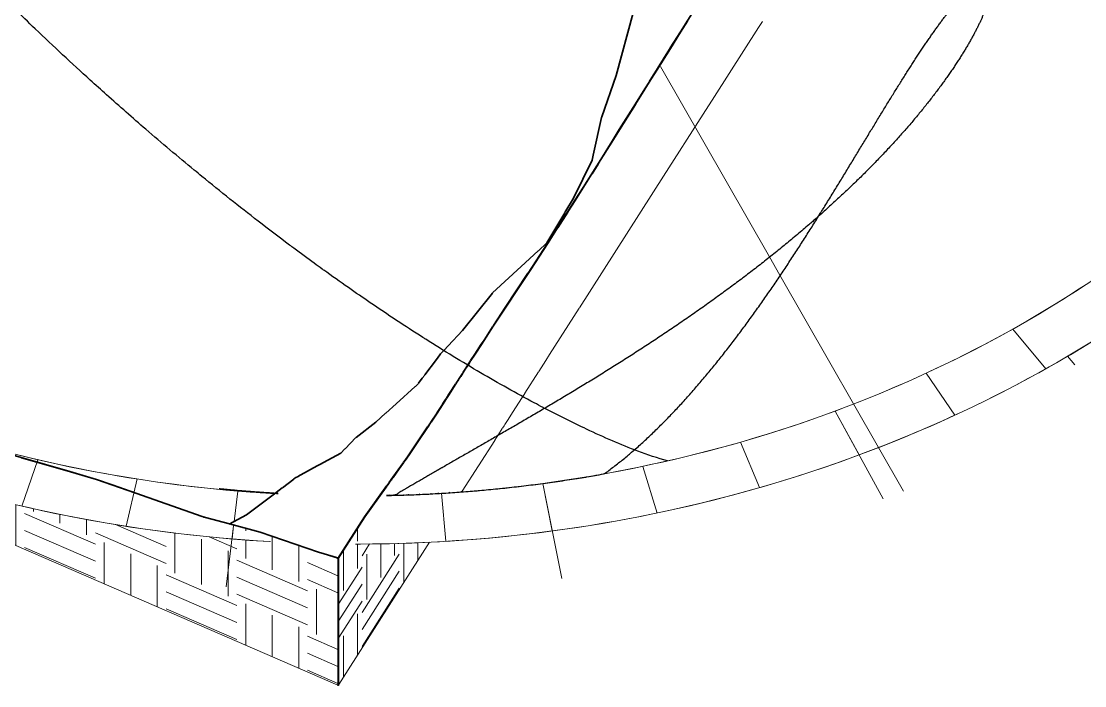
# Model space of a CAD drawing. Header units: millimetres. Extents: x -35445 to 232153, y -57203 to 42724.
# Drawn here: x 168099 to 210324, y -46534 to -20155 of the extents above; entities that cross this region are included whole.
import ezdxf

# ---------------------------------------------------------------- set-up
doc = ezdxf.new("R2010")
doc.units = ezdxf.units.MM
doc.layers.add('C-TOPO', color=7, linetype='Continuous', lineweight=9)
doc.layers.add('C-TOPO-MAJR', color=7, linetype='Continuous', lineweight=50)

msp = doc.modelspace()

# ---------------------------------------------------------------- hatches: boundary and pattern name
at = {"layer": 'C-TOPO'}
h = msp.add_hatch(dxfattribs=at)
h.set_pattern_fill('FP_8', color=256, style=0, pattern_type=2)
h.set_pattern_definition([(57.425, (181628.4, -12577.8), (1478.838, 4114.31), [2746.7, -2746.7]), (57.425, (181628.4, -11902.9), (1478.838, 4114.31), [2746.7, -2746.7]), (57.425, (181628.4, -11228), (1478.838, 4114.31), [2746.7, -2746.7]), (90, (181813.3, -10713.7), (-1478.825, -514.913), [1799.7, -1799.7]), (90, (182367.9, -9845.7), (-1478.825, -514.913), [1799.7, -1799.7]), (90, (182922.4, -8977.7), (-1478.825, -514.913), [1799.7, -1799.7])])
h.paths.add_polyline_path([(180674, -46534), (180685, -46509), (180685, -41480), (180674, -41483), (180674, -46527)], flags=0)
h.paths.add_polyline_path([(180705, -46487), (184314, -40837), (183539, -40871), (182507, -40900), (181553, -40911), (181370, -40911), (182600, -38985), (183513, -38958), (184532, -38910), (185523, -38845), (185593, -38836), (185608, -38813), (184878, -38865), (184073, -38910), (183260, -38941), (182599, -38955), (182615, -38626), (181723, -39881), (180705, -41466), (180705, -46476)], flags=0)
h.paths.add_polyline_path([(200692, -15204), (209721, -1072), (209721, 5242), (207690, 1796), (207034, 666), (206328, -550), (205144, -2539), (204318, -4036), (203905, -4762), (203358, -5686), (201217, -9177), (200583, -10238), (199877, -11416), (199875, -11417), (199875, -11429), (198442, -13815), (199173, -14284), (199976, -14781), (200681, -15197)], flags=0)
h = msp.add_hatch(dxfattribs=at)
h.set_pattern_fill('FP_7', color=256, style=0, pattern_type=2)
h.set_pattern_definition([(336.557, (173848, -11090.4), (2809.575, 581.39), [3062.35, -3062.35]), (336.557, (173848, -10415.5), (2809.575, 581.39), [3062.35, -3062.35]), (336.557, (173848, -9740.6), (2809.575, 581.39), [3062.35, -3062.35]), (90, (174199.1, -9668), (-2809.57, 3018), [1799.7, -1799.7]), (90, (175252.7, -10124.8), (-2809.57, 3018), [1799.7, -1799.7]), (90, (176306.3, -10581.7), (-2809.57, 3018), [1799.7, -1799.7])])
h.paths.add_polyline_path([(180705, -46527), (180705, -41466), (180694, -41483), (180685, -41483), (180685, -46518)], flags=0)
h.paths.add_polyline_path([(180674, -46513), (180674, -41477), (179897, -41247), (177568, -40455), (176476, -40159), (177990, -40815), (176976, -40748), (175960, -40664), (174947, -40562), (173937, -40443), (172853, -40295), (171900, -40147), (170927, -39981), (169903, -39786), (168943, -39586), (167959, -39364), (166981, -39124), (166009, -38867), (165044, -38594), (164074, -38301), (163105, -37988), (162193, -37676), (161259, -37337), (160333, -36982), (159417, -36611), (158474, -36209), (157614, -35823), (156728, -35406), (155838, -34965), (154989, -34526), (154137, -34063), (153296, -33586), (152468, -33095), (151653, -32589), (150850, -32070), (150052, -31530), (149286, -30990), (148524, -30430), (147777, -29857), (147686, -29784), (146831, -29468), (144759, -28632), (143733, -28238), (142272, -27669), (141272, -27235), (141059, -27180), (140310, -26883), (139380, -26518), (138747, -26339), (138398, -26255), (138013, -26172), (138013, -28014), (179894, -46175)], flags=0)
h.paths.add_polyline_path([(165472, -36689), (163105, -35802), (159947, -34607), (158745, -34092), (158466, -33978), (157928, -33769), (158745, -34154), (159599, -34536), (160535, -34934), (161368, -35270), (162216, -35595), (163105, -35918), (164003, -36225), (164908, -36517), (165381, -36662)], flags=0)

# ---------------------------------------------------------------- linework, layer by layer
at = {"color": 254, "lineweight": 9}
msp.add_line((197802, -29502), (193483, -21953), dxfattribs=at)
at = {"color": 9, "lineweight": 9}
msp.add_line((198224, -30239), (197802, -29502), dxfattribs=at)
at = {"color": 252, "lineweight": 9}
for p, q in [((203128, -38808), (198224, -30239)), ((207472, -32373), (208778, -33953)), ((204029, -34128), (205162, -35796)), ((201366, -37372), (200413, -35628)), ((200413, -35628), (201366, -37372)), ((200413, -35628), (202318, -39115)), ((196652, -36864), (197417, -38669)), ((168753, -37562), (168123, -39402)), ((192775, -37825), (193346, -39678)), ((172694, -38327), (172261, -40205)), ((176553, -40011), (176701, -38806)), ((176701, -38806), (176553, -40011)), ((176701, -38806), (176553, -40011)), ((189183, -40390), (188811, -38503)), ((188811, -38503), (189183, -40390)), ((188811, -38503), (189556, -42277)), ((184790, -38895), (184961, -40801)), ((176532, -40183), (176235, -42610)), ((176468, -40708), (176532, -40183)), ((176532, -40183), (176468, -40708))]:
    msp.add_line(p, q, dxfattribs=at)
at = {"color": 27, "lineweight": 9}
msp.add_line((209644, -33456), (209931, -33788), dxfattribs=at)
at = {"color": 252, "lineweight": 9}
for points in [[(210339, -30629, 0), (209957, -30878, 0), (209573, -31123, 0), (209186, -31365, 0), (208795, -31603, 0), (208402, -31838, 0), (208005, -32070, 0), (207606, -32298, 0), (207204, -32522, 0), (206798, -32744, 0), (206391, -32961, 0), (205980, -33176, 0), (205567, -33386, 0), (205151, -33593, 0), (204732, -33797, 0), (204311, -33996, 0), (203887, -34193, 0), (203461, -34385, 0), (203033, -34574, 0), (202602, -34759, 0), (202168, -34941, 0), (201733, -35118, 0), (201295, -35292, 0), (200855, -35462, 0), (200413, -35628, 0)], [(201366, -37372, 0), (201830, -37197, 0), (202292, -37018, 0), (202751, -36836, 0), (203209, -36649, 0), (203664, -36459, 0), (204116, -36264, 0), (204566, -36066, 0), (205014, -35864, 0), (205458, -35658, 0), (205901, -35448, 0), (206340, -35235, 0), (206777, -35017, 0), (207211, -34796, 0), (207642, -34571, 0), (208070, -34343, 0), (208496, -34110, 0), (208918, -33874, 0), (209337, -33635, 0), (209754, -33392, 0), (210167, -33145, 0), (210577, -32895, 0)], [(200413, -35628, 0), (199969, -35791, 0), (199522, -35950, 0), (199074, -36104, 0), (198624, -36255, 0), (198172, -36402, 0), (197718, -36545, 0), (197262, -36684, 0), (196805, -36820, 0), (196346, -36951, 0), (195885, -37078, 0), (195423, -37202, 0), (194959, -37321, 0), (194493, -37436, 0), (194026, -37548, 0), (193558, -37655, 0), (193089, -37758, 0), (192618, -37857, 0), (192146, -37952, 0), (191672, -38043, 0), (191198, -38130, 0), (190722, -38213, 0), (190246, -38292, 0), (189768, -38366, 0), (189290, -38437, 0), (188811, -38503, 0)], [(176701, -38806, 0), (176217, -38764, 0), (175735, -38718, 0), (175253, -38667, 0), (174771, -38612, 0), (174290, -38553, 0), (173810, -38490, 0), (173331, -38423, 0), (172853, -38352, 0), (172376, -38276, 0), (171900, -38197, 0), (171424, -38113, 0), (170950, -38025, 0), (170477, -37934, 0), (170005, -37838, 0), (169535, -37738, 0), (169065, -37634, 0), (168597, -37526, 0), (168131, -37413, 0), (167666, -37297, 0)], [(189183, -40390, 0), (189687, -40321, 0), (190189, -40247, 0), (190690, -40168, 0), (191191, -40086, 0), (191690, -39999, 0), (192188, -39907, 0), (192685, -39812, 0), (193181, -39712, 0), (193675, -39608, 0), (194168, -39499, 0), (194660, -39387, 0), (195150, -39270, 0), (195639, -39149, 0), (196126, -39023, 0), (196611, -38894, 0), (197095, -38760, 0), (197577, -38622, 0), (198058, -38480, 0), (198536, -38334, 0), (199013, -38184, 0), (199487, -38030, 0), (199960, -37871, 0), (200431, -37709, 0), (200899, -37542, 0), (201366, -37372, 0)], [(178153, -38908, 0), (177669, -38878, 0), (177185, -38844, 0), (176701, -38806, 0)], [(188811, -38503, 0), (188331, -38566, 0), (187850, -38624, 0), (187368, -38678, 0), (186886, -38727, 0), (186403, -38773, 0), (185920, -38814, 0), (185436, -38852, 0), (184951, -38885, 0), (184467, -38914, 0), (183982, -38938, 0), (183496, -38959, 0), (183011, -38975, 0), (182600, -38986, 0)], [(167959, -39364, 0), (168451, -39477, 0), (168943, -39586, 0), (169437, -39691, 0), (169933, -39792, 0), (170430, -39888, 0), (170927, -39981, 0), (171427, -40068, 0), (171927, -40152, 0), (172428, -40231, 0), (172930, -40306, 0), (173433, -40377, 0), (173937, -40443, 0), (174442, -40505, 0), (174947, -40562, 0), (175453, -40615, 0), (175960, -40664, 0), (176468, -40708, 0)], [(181370, -40911, 0), (181563, -40911, 0), (182073, -40907, 0), (182583, -40898, 0), (183093, -40886, 0), (183603, -40869, 0), (184113, -40847, 0), (184622, -40821, 0), (185131, -40791, 0), (185640, -40756, 0), (186148, -40717, 0), (186655, -40673, 0), (187162, -40625, 0), (187669, -40573, 0), (188174, -40517, 0), (188679, -40456, 0), (189183, -40390, 0)], [(176468, -40708, 0), (176976, -40748, 0), (177484, -40784, 0), (177993, -40815, 0)]]:
    msp.add_polyline3d(points, dxfattribs=at)
for start_param, end_param in [(2.581735, 4.642749), (4.712728, 6.444451)]:
    msp.add_ellipse((181359, -765), major_axis=(48731, 0), ratio=0.823831, start_param=start_param, end_param=end_param, dxfattribs=at)
at = {"color": 27, "lineweight": 9}
for start_param, end_param in [(2.816092, 4.643481), (4.739247, 6.444451)]:
    msp.add_ellipse((181359, -765), major_axis=(46411, 0), ratio=0.823831, start_param=start_param, end_param=end_param, dxfattribs=at)
at = {"color": 40, "lineweight": 25}
for points, knots in [([(206495, -18513), (206499, -18517), (206512, -18527), (206530, -18548), (206548, -18576), (206563, -18610), (206575, -18647), (206583, -18690), (206589, -18737), (206592, -18788), (206591, -18844), (206587, -18905), (206579, -18969), (206569, -19038), (206555, -19112), (206537, -19189), (206516, -19271), (206492, -19357), (206464, -19447), (206433, -19540), (206397, -19638), (206359, -19740), (206316, -19845), (206270, -19954), (206221, -20067), (206167, -20184), (206110, -20303), (206049, -20427), (205984, -20554), (205915, -20684), (205842, -20817), (205766, -20953), (205686, -21093), (205601, -21235), (205513, -21380), (205421, -21529), (205325, -21679), (205225, -21833), (205121, -21989), (205014, -22148), (204902, -22309), (204786, -22472), (204667, -22638), (204543, -22805), (204416, -22975), (204284, -23147), (204149, -23321), (204010, -23496), (203867, -23673), (203720, -23852), (203570, -24033), (203415, -24215), (203257, -24398), (203095, -24583), (202930, -24768), (202760, -24955), (202587, -25144), (202411, -25332), (202231, -25522), (202048, -25713), (201861, -25905), (201670, -26097), (201477, -26289), (201280, -26483), (201080, -26676), (200876, -26870), (200670, -27065), (200460, -27259), (200248, -27453), (200032, -27648), (199856, -27805), (199752, -27897), (199721, -27924)], [0.472322, 0.472322, 0.472322, 0.472322, 0.4739726, 0.4767123, 0.4794521, 0.4821918, 0.4849315, 0.4876712, 0.490411, 0.4931507, 0.4958904, 0.4986301, 0.5013699, 0.5041096, 0.5068493, 0.509589, 0.5123288, 0.5150685, 0.5178082, 0.5205479, 0.5232877, 0.5260274, 0.5287671, 0.5315068, 0.5342466, 0.5369863, 0.539726, 0.5424658, 0.5452055, 0.5479452, 0.5506849, 0.5534247, 0.5561644, 0.5589041, 0.5616438, 0.5643836, 0.5671233, 0.569863, 0.5726027, 0.5753425, 0.5780822, 0.5808219, 0.5835616, 0.5863014, 0.5890411, 0.5917808, 0.5945205, 0.5972603, 0.6, 0.6027397, 0.6054795, 0.6082192, 0.6109589, 0.6136986, 0.6164384, 0.6191781, 0.6219178, 0.6246575, 0.6273973, 0.630137, 0.6328767, 0.6356164, 0.6383562, 0.6410959, 0.6438356, 0.6465753, 0.6493151, 0.6520548, 0.6547945, 0.6575342, 0.660274, 0.6614211, 0.6614211, 0.6614211, 0.6614211]), ([(199936, -27607), (199936, -27607), (199985, -27529), (200081, -27373), (200224, -27141), (200366, -26910), (200507, -26680), (200647, -26452), (200785, -26225), (200922, -25999), (201058, -25775), (201193, -25553), (201327, -25333), (201459, -25114), (201590, -24898), (201720, -24683), (201848, -24471), (201976, -24261), (202102, -24054), (202227, -23849), (202350, -23647), (202473, -23448), (202594, -23251), (202713, -23057), (202832, -22867), (202949, -22679), (203064, -22494), (203179, -22313), (203292, -22135), (203403, -21961), (203514, -21790), (203622, -21623), (203730, -21459), (203836, -21299), (203940, -21143), (204043, -20991), (204144, -20843), (204244, -20699), (204343, -20559), (204439, -20423), (204534, -20291), (204628, -20164), (204719, -20041), (204809, -19922), (204898, -19808), (204984, -19698), (205069, -19593), (205151, -19492), (205232, -19396), (205311, -19304), (205388, -19217), (205464, -19135), (205537, -19058), (205608, -18985), (205676, -18917), (205743, -18854), (205808, -18796), (205870, -18743), (205930, -18694), (205988, -18651), (206043, -18612), (206096, -18578), (206147, -18549), (206195, -18524), (206241, -18505), (206284, -18491), (206324, -18481), (206358, -18477), (206378, -18476), (206385, -18476)], [0.2821857, 0.2821857, 0.2821857, 0.2821857, 0.2821918, 0.2849315, 0.2876712, 0.290411, 0.2931507, 0.2958904, 0.2986301, 0.3013699, 0.3041096, 0.3068493, 0.309589, 0.3123288, 0.3150685, 0.3178082, 0.3205479, 0.3232877, 0.3260274, 0.3287671, 0.3315068, 0.3342466, 0.3369863, 0.339726, 0.3424658, 0.3452055, 0.3479452, 0.3506849, 0.3534247, 0.3561644, 0.3589041, 0.3616438, 0.3643836, 0.3671233, 0.369863, 0.3726027, 0.3753425, 0.3780822, 0.3808219, 0.3835616, 0.3863014, 0.3890411, 0.3917808, 0.3945205, 0.3972603, 0.4, 0.4027397, 0.4054795, 0.4082192, 0.4109589, 0.4136986, 0.4164384, 0.4191781, 0.4219178, 0.4246575, 0.4273973, 0.430137, 0.4328767, 0.4356164, 0.4383562, 0.4410959, 0.4438356, 0.4465753, 0.4493151, 0.4520548, 0.4547945, 0.4575342, 0.460274, 0.4621466, 0.4621466, 0.4621466, 0.4621466]), ([(171484, -23073), (171268, -22879), (170318, -22023), (168810, -20618), (167535, -19377), (166981, -18827)], [0.23026462, 0.23026462, 0.23026462, 0.23026462, 0.23686208, 0.25921941, 0.27665487, 0.27665487, 0.27665487, 0.27665487]), ([(171484, -23073), (171268, -22879), (170318, -22023), (168810, -20618), (167535, -19377), (166981, -18827)], [0.23026462, 0.23026462, 0.23026462, 0.23026462, 0.23686208, 0.25921941, 0.27665487, 0.27665487, 0.27665487, 0.27665487]), ([(192443, -37171), (192507, -37115), (192634, -37003), (192825, -36830), (193015, -36653), (193204, -36473), (193392, -36290), (193580, -36103), (193767, -35913), (193953, -35719), (194138, -35523), (194322, -35324), (194506, -35123), (194688, -34918), (194869, -34711), (195050, -34502), (195229, -34290), (195407, -34076), (195585, -33860), (195761, -33642), (195936, -33422), (196110, -33200), (196283, -32977), (196455, -32752), (196625, -32525), (196795, -32297), (196963, -32068), (197130, -31838), (197296, -31606), (197461, -31374), (197625, -31140), (197787, -30906), (197949, -30671), (198109, -30436), (198268, -30200), (198425, -29964), (198582, -29727), (198737, -29491), (198891, -29254), (199044, -29018), (199196, -28781), (199347, -28545), (199496, -28310), (199644, -28074), (199743, -27915), (199794, -27835), (199795, -27832)], [0.1616438, 0.1616438, 0.1616438, 0.1616438, 0.1643836, 0.1671233, 0.169863, 0.1726027, 0.1753425, 0.1780822, 0.1808219, 0.1835616, 0.1863014, 0.1890411, 0.1917808, 0.1945205, 0.1972603, 0.2, 0.2027397, 0.2054795, 0.2082192, 0.2109589, 0.2136986, 0.2164384, 0.2191781, 0.2219178, 0.2246575, 0.2273973, 0.230137, 0.2328767, 0.2356164, 0.2383562, 0.2410959, 0.2438356, 0.2465753, 0.2493151, 0.2520548, 0.2547945, 0.2575342, 0.260274, 0.2630137, 0.2657534, 0.2684932, 0.2712329, 0.2739726, 0.2767123, 0.2794521, 0.2795425, 0.2795425, 0.2795425, 0.2795425]), ([(199522, -28099), (199471, -28143), (199345, -28252), (199143, -28426), (198914, -28620), (198682, -28813), (198449, -29006), (198213, -29199), (197974, -29391), (197734, -29583), (197492, -29773), (197247, -29964), (197001, -30153), (196753, -30342), (196504, -30529), (196253, -30716), (196000, -30902), (195746, -31087), (195491, -31271), (195235, -31454), (194978, -31635), (194720, -31816), (194461, -31995), (194201, -32173), (193941, -32349), (193681, -32525), (193420, -32699), (193158, -32871), (192897, -33043), (192636, -33212), (192375, -33381), (192114, -33547), (191853, -33713), (191593, -33876), (191334, -34039), (191075, -34199), (190817, -34358), (190560, -34516), (190304, -34671), (190050, -34825), (189796, -34978), (189545, -35128), (189295, -35278), (189046, -35425), (188799, -35570), (188555, -35714), (188312, -35857), (188072, -35997), (187834, -36136), (187598, -36273), (187365, -36407), (187134, -36541), (186906, -36672), (186682, -36801), (186460, -36929), (186241, -37054), (186025, -37178), (185813, -37300), (185604, -37420), (185399, -37538), (185197, -37654), (184999, -37768), (184858, -37850), (184783, -37893), (184772, -37900)], [0.6638827, 0.6638827, 0.6638827, 0.6638827, 0.6657534, 0.6684932, 0.6712329, 0.6739726, 0.6767123, 0.6794521, 0.6821918, 0.6849315, 0.6876712, 0.690411, 0.6931507, 0.6958904, 0.6986301, 0.7013699, 0.7041096, 0.7068493, 0.709589, 0.7123288, 0.7150685, 0.7178082, 0.7205479, 0.7232877, 0.7260274, 0.7287671, 0.7315068, 0.7342466, 0.7369863, 0.739726, 0.7424658, 0.7452055, 0.7479452, 0.7506849, 0.7534247, 0.7561644, 0.7589041, 0.7616438, 0.7643836, 0.7671233, 0.769863, 0.7726027, 0.7753425, 0.7780822, 0.7808219, 0.7835616, 0.7863014, 0.7890411, 0.7917808, 0.7945205, 0.7972603, 0.8, 0.8027397, 0.8054795, 0.8082192, 0.8109589, 0.8136986, 0.8164384, 0.8191781, 0.8219178, 0.8246575, 0.8273973, 0.830137, 0.8306193, 0.8306193, 0.8306193, 0.8306193]), ([(188817, -35489), (188699, -35427), (187878, -34994), (186335, -34128), (184847, -33219), (184078, -32729), (184038, -32704)], [0.05422989, 0.05422989, 0.05422989, 0.05422989, 0.05800354, 0.08036085, 0.10271817, 0.10392939, 0.10392939, 0.10392939, 0.10392939]), ([(188817, -35489), (188699, -35427), (187878, -34994), (186335, -34128), (184847, -33219), (184078, -32729), (184038, -32704)], [0.05422989, 0.05422989, 0.05422989, 0.05422989, 0.05800354, 0.08036085, 0.10271817, 0.10392939, 0.10392939, 0.10392939, 0.10392939]), ([(193753, -37611), (193365, -37501), (192312, -37150), (190685, -36433), (189430, -35808), (188863, -35513)], [0, 0, 0, 0, 0.0132889, 0.03564622, 0.05373941, 0.05373941, 0.05373941, 0.05373941]), ([(193753, -37611), (193365, -37501), (192312, -37150), (190685, -36433), (189430, -35808), (188863, -35513)], [0, 0, 0, 0, 0.0132889, 0.03564622, 0.05373941, 0.05373941, 0.05373941, 0.05373941]), ([(190890, -38184), (190912, -38181), (191061, -38154), (191318, -38106), (191469, -37946), (191674, -37805), (191865, -37651), (192057, -37498), (192326, -37273), (192459, -37157), (192443, -37171)], [1.14201023, 1.14201023, 1.14201023, 1.14201023, 1.14246575, 1.14520548, 1.14794521, 1.15068493, 1.15342466, 1.15616438, 1.15890411, 1.16438356, 1.16438356, 1.16438356, 1.16438356]), ([(184627, -37983), (184623, -37985), (184556, -38024), (184428, -38098), (184246, -38204), (184068, -38307), (183894, -38408), (183724, -38506), (183559, -38602), (183439, -38672), (183374, -38711), (183361, -38718)], [0.83270482, 0.83270482, 0.83270482, 0.83270482, 0.83287671, 0.83561644, 0.83835616, 0.84109589, 0.84383562, 0.84657534, 0.84931507, 0.85205479, 0.85272121, 0.85272121, 0.85272121, 0.85272121]), ([(182600, -38982), (182616, -38981), (182735, -38979), (182961, -38973), (183282, -38964), (183608, -38953), (183939, -38939), (184275, -38923), (184615, -38905), (184960, -38885), (185309, -38861), (185662, -38835), (186020, -38806), (186381, -38775), (186746, -38741), (187114, -38705), (187486, -38665), (187861, -38623), (188239, -38577), (188619, -38529), (189003, -38478), (189389, -38423), (189777, -38366), (190151, -38307), (190395, -38268), (190510, -38249)], [1.0790411, 1.0790411, 1.0790411, 1.0790411, 1.07945205, 1.08219178, 1.08493151, 1.08767123, 1.09041096, 1.09315068, 1.09589041, 1.09863014, 1.10136986, 1.10410959, 1.10684932, 1.10958904, 1.11232877, 1.11506849, 1.11780822, 1.12054795, 1.12328767, 1.1260274, 1.12876712, 1.13150685, 1.13424658, 1.1369863, 1.13938443, 1.13938443, 1.13938443, 1.13938443]), ([(178294, -38902), (178289, -38902), (178218, -38898), (178083, -38890), (177897, -38878), (177718, -38866), (177547, -38855), (177385, -38843), (177231, -38831), (177085, -38820), (176947, -38809), (176819, -38798), (176699, -38788), (176587, -38779), (176485, -38769), (176391, -38761), (176306, -38753), (176231, -38746), (176164, -38740), (176106, -38734), (176058, -38730), (176019, -38726), (175989, -38723), (175968, -38721), (175957, -38720), (175954, -38719), (175961, -38720), (175978, -38722), (176003, -38724), (176038, -38728), (176082, -38732), (176136, -38737), (176197, -38743), (176272, -38750), (176342, -38757), (176470, -38768), (176561, -38776), (176673, -38786), (176791, -38796), (176919, -38807), (177055, -38818), (177200, -38829), (177353, -38841), (177515, -38852), (177684, -38864), (177863, -38876), (178049, -38888), (178194, -38896), (178277, -38901), (178294, -38902)], [0.9093897, 0.9093897, 0.9093897, 0.9093897, 0.909589, 0.9123288, 0.9150685, 0.9178082, 0.9205479, 0.9232877, 0.9260274, 0.9287671, 0.9315068, 0.9342466, 0.9369863, 0.939726, 0.9424658, 0.9452055, 0.9479452, 0.9506849, 0.9534247, 0.9561644, 0.9589041, 0.9616438, 0.9643836, 0.9671233, 0.969863, 0.9726027, 0.9753425, 0.9780822, 0.9808219, 0.9835616, 0.9863014, 0.9890411, 0.9917808, 0.9945205, 0.9972603, 1, 1.0027397, 1.0054795, 1.0082192, 1.0109589, 1.0136986, 1.0164384, 1.0191781, 1.0219178, 1.0246575, 1.0273973, 1.030137, 1.0328767, 1.0335517, 1.0335517, 1.0335517, 1.0335517]), ([(183343, -38729), (183310, -38749), (183225, -38798), (183119, -38851), (183067, -38894), (183055, -38903)], [0.853050103, 0.853050103, 0.853050103, 0.853050103, 0.854794521, 0.857534247, 0.858327149, 0.858327149, 0.858327149, 0.858327149]), ([(182976, -38951), (182967, -38955), (182891, -38979), (182743, -38979), (182619, -38981), (182600, -38981)], [0.859829225, 0.859829225, 0.859829225, 0.859829225, 0.860273973, 0.863013699, 0.863531132, 0.863531132, 0.863531132, 0.863531132])]:
    msp.add_open_spline(points, degree=3, knots=knots, dxfattribs=at)
at = {"color": 41, "lineweight": 25}
for points, knots in [([(174965, -26063), (174323, -25534), (173159, -24552), (172002, -23536), (171484, -23073)], [0.19518372, 0.19518372, 0.19518372, 0.19518372, 0.21450476, 0.23026462, 0.23026462, 0.23026462, 0.23026462]), ([(174965, -26063), (174323, -25534), (173159, -24552), (172002, -23536), (171484, -23073)], [0.19518372, 0.19518372, 0.19518372, 0.19518372, 0.21450476, 0.23026462, 0.23026462, 0.23026462, 0.23026462]), ([(178753, -29038), (178336, -28727), (177174, -27843), (175910, -26839), (175066, -26146), (174965, -26063)], [0.1572654, 0.1572654, 0.1572654, 0.1572654, 0.16979012, 0.19214745, 0.19518372, 0.19518372, 0.19518372, 0.19518372]), ([(178753, -29038), (178336, -28727), (177174, -27843), (175910, -26839), (175066, -26146), (174965, -26063)], [0.1572654, 0.1572654, 0.1572654, 0.1572654, 0.16979012, 0.19214745, 0.19518372, 0.19518372, 0.19518372, 0.19518372]), ([(199721, -27924), (199678, -27962), (199612, -28020), (199545, -28078), (199522, -28099)], [0.661421087, 0.661421087, 0.661421087, 0.661421087, 0.663013699, 0.663882687, 0.663882687, 0.663882687, 0.663882687]), ([(180050, -29991), (179944, -29915), (179570, -29644), (179196, -29369), (178927, -29168)], [0.14426036, 0.14426036, 0.14426036, 0.14426036, 0.1474328, 0.15552073, 0.15552073, 0.15552073, 0.15552073]), ([(180050, -29991), (179944, -29915), (179570, -29644), (179196, -29369), (178927, -29168)], [0.14426036, 0.14426036, 0.14426036, 0.14426036, 0.1474328, 0.15552073, 0.15552073, 0.15552073, 0.15552073]), ([(184038, -32704), (183348, -32263), (182366, -31615), (181379, -30933), (181090, -30731)], [0.10392939, 0.10392939, 0.10392939, 0.10392939, 0.12507549, 0.13380282, 0.13380282, 0.13380282, 0.13380282]), ([(184038, -32704), (183348, -32263), (182366, -31615), (181379, -30933), (181090, -30731)], [0.10392939, 0.10392939, 0.10392939, 0.10392939, 0.12507549, 0.13380282, 0.13380282, 0.13380282, 0.13380282]), ([(190510, -38249), (190527, -38246), (190654, -38225), (190783, -38203), (190890, -38184)], [1.13938443, 1.13938443, 1.13938443, 1.13938443, 1.139726027, 1.142010227, 1.142010227, 1.142010227, 1.142010227])]:
    msp.add_open_spline(points, degree=3, knots=knots, dxfattribs=at)
for points in [[(199795, -27832), (199814, -27802), (199833, -27773), (199851, -27743)], [(199855, -27737), (199882, -27694), (199909, -27650), (199936, -27607)], [(178927, -29168), (178869, -29125), (178811, -29082), (178753, -29039)], [(178927, -29168), (178869, -29125), (178811, -29082), (178753, -29039)], [(180104, -30030), (180086, -30017), (180068, -30004), (180050, -29991)], [(180104, -30030), (180086, -30017), (180068, -30004), (180050, -29991)], [(181087, -30729), (180761, -30501), (180435, -30269), (180108, -30033)], [(181087, -30729), (180761, -30501), (180435, -30269), (180108, -30033)], [(188863, -35513), (188848, -35505), (188833, -35497), (188817, -35489)], [(188863, -35513), (188848, -35505), (188833, -35497), (188817, -35489)], [(184772, -37900), (184723, -37928), (184675, -37955), (184627, -37983)], [(183361, -38718), (183355, -38722), (183349, -38726), (183343, -38729)], [(183055, -38903), (183033, -38921), (183009, -38938), (182976, -38951)]]:
    msp.add_open_spline(points, degree=3, dxfattribs=at)
at = {"layer": 'C-TOPO', "lineweight": 35}
for p, q in [((195334, -18883), (194270, -20578)), ((194269, -20580), (193869, -21216)), ((193841, -21262), (193364, -22027)), ((193869, -21216), (193843, -21258)), ((193203, -22284), (193028, -22563)), ((193323, -22093), (193204, -22283)), ((193362, -22031), (193323, -22093)), ((193025, -22568), (192858, -22835)), ((192857, -22838), (192484, -23432)), ((192483, -23434), (191845, -24453)), ((191845, -24453), (191560, -24913)), ((191559, -24915), (191104, -25649)), ((191104, -25649), (190408, -26751)), ((190405, -26756), (190093, -27250)), ((190093, -27250), (189390, -28353)), ((189389, -28356), (189006, -28956)), ((189006, -28956), (188220, -30150)), ((188218, -30152), (187315, -31522)), ((187315, -31524), (186851, -32227)), ((186814, -32285), (186473, -32810)), ((186851, -32227), (186817, -32280)), ((186472, -32813), (186364, -32979)), ((186364, -32979), (186109, -33368)), ((185860, -33754), (185725, -33964)), ((185939, -33631), (185860, -33754)), ((186109, -33368), (185941, -33627)), ((185639, -34096), (185538, -34253)), ((185725, -33964), (185643, -34090)), ((185359, -34530), (185081, -34961)), ((185536, -34255), (185362, -34525)), ((185080, -34962), (184977, -35123)), ((184793, -35408), (184617, -35681)), ((184841, -35333), (184796, -35403)), ((184972, -35131), (184842, -35331)), ((184606, -35697), (184359, -36071)), ((184616, -35682), (184606, -35697)), ((184232, -36261), (183810, -36894)), ((184288, -36177), (184235, -36258)), ((184341, -36099), (184290, -36175)), ((184359, -36071), (184341, -36099)), ((170023, -38035), (166137, -36917)), ((183810, -36894), (183481, -37371)), ((183335, -37579), (183275, -37664)), ((183481, -37371), (183335, -37579)), ((183273, -37667), (182855, -38255)), ((171091, -38345), (170023, -38035)), ((171702, -38559), (171091, -38345)), ((182852, -38260), (182692, -38484)), ((175286, -39811), (171708, -38561)), ((182617, -38590), (181730, -39832)), ((182634, -38567), (182617, -38590)), ((182688, -38490), (182634, -38567)), ((175368, -39840), (175286, -39811)), ((175414, -39853), (175368, -39840)), ((176368, -40112), (175414, -39853)), ((177590, -40443), (176368, -40112)), ((181730, -39832), (180674, -41477)), ((179894, -41227), (177590, -40443)), ((180705, -41466), (179894, -41227))]:
    msp.add_line(p, q, dxfattribs=at)
at = {"layer": 'C-TOPO'}
for p, q in [((194559, -20157), (194287, -20590)), ((197526, -20158), (197368, -20405)), ((194286, -20591), (193885, -21230)), ((197367, -20407), (195624, -23135)), ((193885, -21230), (193349, -22090)), ((193349, -22090), (193047, -22573)), ((193045, -22576), (192875, -22848)), ((192874, -22848), (192497, -23450)), ((195624, -23136), (195172, -23842)), ((192495, -23454), (191862, -24465)), ((195169, -23848), (193603, -26299)), ((191862, -24465), (191559, -24954)), ((191558, -24957), (191129, -25649)), ((191015, -25829), (191129, -25649)), ((190777, -26207), (191014, -25831)), ((190108, -27265), (190773, -26212)), ((193602, -26300), (190259, -31533)), ((190108, -27265), (189814, -27725)), ((189811, -27731), (189411, -28359)), ((180674, -46513), (138013, -28014)), ((189409, -28362), (189031, -28956)), ((189031, -28956), (188339, -30005)), ((188338, -30007), (186853, -32262)), ((190252, -31544), (189073, -33389)), ((186380, -32991), (186853, -32262)), ((186133, -33368), (186380, -32991)), ((185742, -33973), (185877, -33764)), ((185877, -33764), (185965, -33628)), ((185967, -33625), (186133, -33368)), ((188921, -33627), (188648, -34054)), ((189072, -33390), (188921, -33626)), ((185559, -34257), (185742, -33973)), ((188637, -34072), (188098, -34915)), ((185100, -34969), (185437, -34446)), ((185440, -34442), (185557, -34261)), ((184996, -35131), (185096, -34975)), ((188089, -34929), (187958, -35134)), ((188094, -34921), (188089, -34929)), ((184619, -35715), (184859, -35343)), ((184861, -35340), (184993, -35135)), ((187957, -35136), (187631, -35646)), ((184619, -35715), (184384, -36071)), ((187628, -35650), (187401, -36005)), ((184249, -36273), (184217, -36320)), ((184308, -36184), (184250, -36271)), ((184380, -36076), (184312, -36179)), ((187267, -36215), (187203, -36315)), ((187297, -36169), (187268, -36214)), ((187400, -36008), (187299, -36166)), ((184216, -36322), (183864, -36849)), ((186968, -36684), (186898, -36792)), ((187044, -36564), (186970, -36680)), ((187199, -36322), (187044, -36564)), ((183592, -37244), (183861, -36854)), ((186896, -36797), (185608, -38813)), ((170041, -38059), (168099, -37500)), ((183508, -37366), (183353, -37587)), ((183508, -37366), (183591, -37246)), ((182872, -38265), (183116, -37920)), ((183118, -37918), (183285, -37684)), ((183294, -37670), (183285, -37684)), ((183351, -37589), (183294, -37670)), ((171074, -38359), (170041, -38059)), ((175329, -39846), (171074, -38359)), ((182661, -38562), (182791, -38379)), ((182795, -38373), (182868, -38270)), ((181753, -39834), (182599, -38649)), ((182599, -38649), (182643, -38587)), ((182643, -38587), (182659, -38565)), ((185608, -38813), (185590, -38840)), ((175350, -39853), (175329, -39846)), ((175350, -39853), (175363, -39857)), ((176347, -40124), (175363, -39857)), ((181753, -39834), (180694, -41483)), ((177568, -40455), (176347, -40124)), ((179904, -41250), (177568, -40455)), ((184314, -40837), (180705, -46487)), ((180674, -41477), (179904, -41250)), ((180674, -46534), (180674, -41477)), ((180694, -41483), (180674, -41477)), ((180705, -41466), (180705, -46527)), ((180685, -46518), (180674, -46534)), ((180705, -46527), (180685, -46518))]:
    msp.add_line(p, q, dxfattribs=at)
at = {"layer": 'C-TOPO-MAJR', "lineweight": 35}
for p, q in [((190812, -25466), (191142, -23973)), ((191142, -23971), (191149, -23943)), ((190769, -25663), (190811, -25470)), ((188965, -28954), (189680, -27756)), ((188630, -29264), (188964, -28956)), ((187950, -29891), (188626, -29268)), ((186809, -30942), (187948, -29893)), ((185624, -32431), (186805, -30946)), ((185051, -33038), (185622, -32433)), ((184743, -33363), (184890, -33208)), ((184890, -33208), (185051, -33038)), ((184117, -34197), (184579, -33583)), ((184581, -33580), (184717, -33398)), ((184717, -33398), (184743, -33363)), ((184023, -34323), (184116, -34200)), ((183749, -34651), (183832, -34577)), ((183833, -34576), (183867, -34532)), ((183871, -34526), (184021, -34325)), ((182984, -35341), (183743, -34657)), ((182569, -35715), (182981, -35344)), ((180953, -37125), (181385, -36685)), ((179197, -38162), (179848, -37808)), ((179853, -37805), (179977, -37738)), ((179978, -37737), (180102, -37670)), ((178466, -38672), (178922, -38328)), ((178927, -38324), (178996, -38272)), ((178996, -38272), (179060, -38237)), ((179062, -38236), (179169, -38178)), ((179169, -38178), (179195, -38163)), ((178220, -38857), (178459, -38677)), ((178202, -38870), (178215, -38861))]:
    msp.add_line(p, q, dxfattribs=at)
for points in [[(191149, -23943, 0), (191713, -22309, 0), (192389, -19821, 0), (192881, -18485, 0), (192977, -16920, 0)], [(189683, -27751, 0), (190025, -27178, 0), (190769, -25663, 0)], [(181393, -36677, 0), (182179, -36065, 0), (182566, -35717, 0)], [(180105, -37668, 0), (180783, -37299, 0), (180946, -37133, 0)], [(176347, -40124, 0), (177044, -39744, 0), (178202, -38871, 0)]]:
    msp.add_polyline3d(points, dxfattribs=at)

doc.saveas('drawing.dxf')
